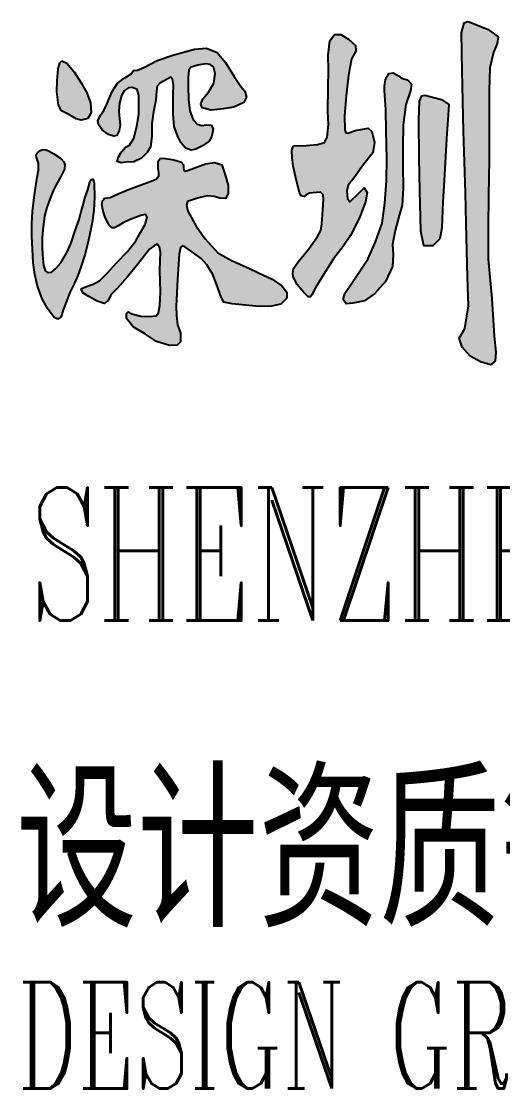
# Model space of a CAD drawing. Extents: x 367348645 to 367600945, y 521264746 to 521442946.
# Drawn here: x 367577983 to 367580845, y 521422507 to 521428846 of the extents above; entities that cross this region are included whole.
import ezdxf

# ---------------------------------------------------------------- set-up
doc = ezdxf.new("R2010")
doc.units = 0
doc.header["$LTSCALE"] = 1000
doc.header["$MEASUREMENT"] = 0
doc.layers.add('0-图框', color=4, linetype='Continuous')
doc.styles.add('chc-图签单线文字', font='romanc.shx', dxfattribs={"bigfont": 'hztxt.shx'})

# ---------------------------------------------------------------- blocks, each defined once
blk = doc.blocks.new('w1')
at = {"layer": '0-图框'}
h = blk.add_hatch(color=5, dxfattribs=at)
h.paths.add_polyline_path([(77175.5, -1386.9), (77153.8, -1391.5), (77119.7, -1393.7), (77080.9, -1394.3), (77079.1, -1397.3), (77075.6, -1404), (77076.6, -1419.6), (77080.1, -1438.4), (77087.6, -1463.9), (77099.1, -1496.8), (77104.6, -1503.1), (77113.8, -1504.7), (77124.3, -1498), (77150.8, -1495.9), (77163.7, -1495.7), (77171.6, -1501.2), (77172.7, -1511.3), (77170.2, -1534.2), (77167.6, -1564.5), (77164.5, -1579.2), (77154.3, -1591.9), (77127.7, -1619.3), (77094.7, -1647.6), (77081.2, -1661.8), (77078.7, -1671.2), (77079.5, -1680.4), (77092, -1696.9), (77111.4, -1713.5), (77126.1, -1723.7), (77132.9, -1723.7), (77137.3, -1719.6), (77148.7, -1703.1), (77173.2, -1674.1), (77202.8, -1641.1), (77231.3, -1614.9), (77255.2, -1589.8), (77283.1, -1551.7), (77300.8, -1516.2), (77305.9, -1496.2), (77297.4, -1486), (77280.3, -1497.4), (77253.5, -1516.7), (77246.1, -1509.3), (77244.4, -1492.8), (77247.8, -1480.3), (77268.3, -1462.1), (77292.3, -1438.2), (77323.1, -1409.5), (77328.8, -1387.3), (77320.2, -1362.9), (77308.8, -1356), (77270.7, -1361.1), (77247.3, -1366.8), (77240.5, -1366.3), (77238.2, -1359.4), (77237.1, -1328.7), (77241.6, -1284.9), (77249, -1240.5), (77258.7, -1204.6), (77271.2, -1187.5), (77270.7, -1175.6), (77249, -1161.4), (77225.1, -1151.7), (77206.3, -1151.1), (77191.5, -1165.3), (77186.9, -1196.6), (77187.5, -1230.2), (77186.9, -1266.8), (77185.8, -1318.6), (77187.5, -1347.6), (77184, -1375.5)])
h.paths.add_polyline_path([(77415.4, -1396.2), (77416.4, -1349.1), (77423.9, -1304.1), (77438.5, -1274.5), (77442, -1260), (77429.5, -1250.5), (77411.4, -1247), (77401.9, -1241.5), (77385.9, -1235), (77372.8, -1236.5), (77362.3, -1249.5), (77359.3, -1264.5), (77359.3, -1274.6), (77363.3, -1315.1), (77364.3, -1362.7), (77366.3, -1422.5), (77365.3, -1470.5), (77359.7, -1519.8), (77351.7, -1562.8), (77331.7, -1603.8), (77308.1, -1641.4), (77261.5, -1691.9), (77238, -1716.5), (77232.5, -1729.5), (77241.5, -1739), (77262, -1738), (77298.1, -1732.9), (77329.7, -1716.9), (77361.8, -1690.4), (77383.8, -1657.8), (77385.3, -1632.3), (77383.3, -1609.3), (77391.3, -1579.2), (77404.4, -1546.1), (77413.4, -1523.5), (77415.9, -1486.5), (77414.9, -1438.4)])
h.paths.add_polyline_path([(77548.6, -1378.2), (77554.1, -1327.6), (77556.1, -1304.1), (77533.6, -1293.1), (77482.5, -1284.1), (77473.5, -1285.1), (77466, -1297.1), (77464, -1338.2), (77465, -1420), (77467.5, -1491.6), (77470, -1580.7), (77479.5, -1612.2), (77506.5, -1612.2), (77528.6, -1597.2), (77534.6, -1573.2), (77537.6, -1516.6), (77541.6, -1470.8)])
h.paths.add_polyline_path([(77679.5, -1347.8), (77679.5, -1273.4), (77681.2, -1224.5), (77692.3, -1190.6), (77704.2, -1171.2), (77706.9, -1156.8), (77676.4, -1140.7), (77618, -1123.6), (77612.5, -1122.7), (77602.4, -1125.8), (77594.9, -1147.8), (77596.2, -1230.7), (77600.6, -1362.1), (77607.2, -1496.7), (77608.5, -1564), (77612.9, -1681.4), (77615.6, -1743.5), (77605, -1793.2), (77587.4, -1814.3), (77596.6, -1833.7), (77621.3, -1853.1), (77653, -1865.8), (77683.4, -1872.4), (77697.5, -1864.5), (77699.7, -1844.7), (77694.9, -1809.9), (77687.4, -1727.8), (77676.4, -1642), (77676.4, -1572.6), (77676.8, -1502.6), (77679, -1425.1)])
h = blk.add_hatch(color=5, dxfattribs=at)
h.paths.add_polyline_path([(76449.1, -1278.7), (76431.2, -1257), (76409.5, -1232.8), (76387.1, -1213.8), (76372.1, -1209), (76365.8, -1213), (76360.7, -1226.6), (76358.5, -1252.3), (76356.7, -1276.5), (76362.5, -1305.4), (76371.7, -1318.2), (76393.4, -1325.9), (76416.1, -1335.5), (76431.9, -1338), (76451.3, -1334.4), (76461.6, -1322.6), (76459.8, -1300.6)])
h.paths.add_polyline_path([(76380.3, -1445), (76381.7, -1435.5), (76378.7, -1429), (76368.2, -1421.5), (76347.7, -1411.5), (76333.5, -1405.9), (76324.4, -1403.2), (76314.4, -1402), (76303.9, -1405.5), (76296.7, -1410.1), (76294.2, -1415), (76295.1, -1419.5), (76301.4, -1432), (76301.4, -1447.8), (76297.2, -1462.7), (76293, -1481.5), (76287.4, -1507.3), (76282.6, -1538), (76280.7, -1563.7), (76280.5, -1591.8), (76282.5, -1620.9), (76284.6, -1648.7), (76290.2, -1675.2), (76297.4, -1700.8), (76312.3, -1728), (76328.4, -1749.4), (76349.1, -1768.9), (76360.5, -1772.4), (76370.1, -1767.3), (76376.8, -1751.9), (76387.3, -1731.7), (76396.6, -1714.3), (76411.5, -1694.3), (76421.1, -1677.2), (76430.8, -1659), (76442.2, -1632.1), (76452.5, -1603.9), (76458.3, -1586.6), (76465.1, -1562), (76470.4, -1535.6), (76472.5, -1506.7), (76471.1, -1475.6), (76467.6, -1466.3), (76462.3, -1467.7), (76457.6, -1473.3), (76451.3, -1490.5), (76443.6, -1506.7), (76438, -1522.9), (76431.8, -1537.5), (76425, -1555.2), (76412.4, -1581.3), (76400.5, -1606), (76388.2, -1625.8), (76369.6, -1649.3), (76354, -1662), (76340.5, -1669.7), (76328.1, -1670.9), (76322.8, -1667.6), (76316.5, -1655.3), (76313, -1632.3), (76312.3, -1613.7), (76312.3, -1594.7), (76313.7, -1577.3), (76319.5, -1548), (76326.3, -1529.1), (76335.1, -1510.7), (76345.6, -1492.5), (76355.1, -1479.1), (76367.9, -1463)])
h.paths.add_polyline_path([(76672.1, -1257.5), (76705.9, -1244.3), (76710.6, -1248.7), (76713.9, -1262.2), (76713.2, -1281.7), (76712.8, -1305.1), (76712.5, -1325.3), (76715.8, -1352.4), (76726.8, -1373.7), (76735.9, -1387.2), (76750.3, -1399.7), (76768.2, -1403.7), (76782.2, -1401.9), (76802, -1394.6), (76823.3, -1383.9), (76831.3, -1373.3), (76835.4, -1357.2), (76828.8, -1349.1), (76815.2, -1348.4), (76800.5, -1349.8), (76786.2, -1346.9), (76773.7, -1337.7), (76763.8, -1317.9), (76759.8, -1293.4), (76758.7, -1264.8), (76758.7, -1245.4), (76760.2, -1228.5), (76767.5, -1222.6), (76788.4, -1218.2), (76813, -1215.7), (76825.8, -1217.1), (76835.7, -1222.3), (76841.6, -1236.6), (76837.2, -1257.8), (76820.7, -1276.9), (76803.4, -1291.9), (76797.2, -1303.3), (76801.2, -1311.3), (76828.8, -1316.8), (76866.5, -1313.5), (76898.5, -1309.9), (76928.5, -1299.6), (76936.6, -1287.9), (76931.5, -1275.4), (76919.7, -1264.6), (76899.1, -1243.3), (76873.1, -1212.2), (76847.8, -1190.9), (76815.1, -1181), (76777.7, -1183.2), (76711.3, -1196.4), (76663.6, -1208.1), (76623.4, -1223.7), (76603.9, -1229.2), (76591.8, -1229.9), (76583, -1238), (76565.1, -1245.7), (76542.3, -1257.4), (76526.5, -1275.7), (76509.7, -1303.2), (76500.9, -1317.1), (76490.2, -1327.4), (76482.1, -1339.5), (76484.1, -1348.1), (76495.2, -1359.1), (76514.6, -1369.4), (76531.1, -1373), (76540.6, -1371.9), (76548, -1361.3), (76550.2, -1348.5), (76548.3, -1335.6), (76546.5, -1318), (76548.7, -1301.2), (76554.6, -1284.7), (76563.8, -1273.3), (76576.2, -1267.8), (76587.2, -1266.7), (76602.6, -1271.1), (76607.4, -1284.7), (76608.1, -1302.6), (76608.1, -1325), (76601.9, -1351.8), (76592, -1377.4), (76578.8, -1393.2), (76567.4, -1397.6), (76554.9, -1407.1), (76544.7, -1419.6), (76541.4, -1428.4), (76553.8, -1431.7), (76567.8, -1429.8), (76592, -1429.1), (76615.5, -1421.4), (76633.1, -1408.9), (76643.5, -1396.8), (76647.5, -1373.7), (76647.9, -1345.8), (76653, -1320.5), (76659.6, -1294.9), (76661.5, -1275.4), (76663.7, -1264.1)])
h.paths.add_polyline_path([(76757.5, -1537), (76753.8, -1524.1), (76756.6, -1515.8), (76787, -1508.9), (76816.9, -1503.8), (76837.7, -1504.8), (76855.2, -1508.9), (76873.1, -1509.4), (76881, -1499.2), (76880.5, -1479.9), (76870.8, -1455.5), (76861.2, -1435.7), (76840, -1430.7), (76811.4, -1433.4), (76768.1, -1445.4), (76750.6, -1449.5), (76745.6, -1447.7), (76744.6, -1441.7), (76744.6, -1435.7), (76738.6, -1430.2), (76714.7, -1424.7), (76682.9, -1421.5), (76672.8, -1421.9), (76667.3, -1427.5), (76667.3, -1435.3), (76667.3, -1443.6), (76668.6, -1452.8), (76668.6, -1460.1), (76660.3, -1467), (76642.4, -1472.5), (76606.5, -1481.8), (76581.6, -1488.2), (76544.3, -1498.8), (76519.9, -1507.1), (76502.8, -1508.9), (76502.1, -1510.6), (76496.4, -1514.5), (76494.9, -1522.2), (76498.3, -1537.1), (76505.3, -1550.6), (76516.6, -1567.1), (76524.7, -1573.6), (76533.1, -1573.6), (76546.6, -1568), (76559.5, -1562.6), (76581, -1555.4), (76614.4, -1546.3), (76625.7, -1544.3), (76630.7, -1545.6), (76632.9, -1550.2), (76630.7, -1557.8), (76626.7, -1566.3), (76612.4, -1583.8), (76598.2, -1601.3), (76573.3, -1625.2), (76539.7, -1650), (76512, -1671.7), (76488.1, -1688.2), (76467.8, -1696.1), (76444.8, -1702), (76431.9, -1706.6), (76437, -1715.4), (76454.5, -1723.2), (76480.2, -1733.3), (76502, -1738.4), (76512.6, -1732.9), (76522.7, -1719.1), (76541.6, -1705.7), (76573.4, -1680.4), (76604.7, -1652.8), (76640.2, -1619.7), (76655.4, -1611.8), (76664.1, -1609.1), (76671, -1615.5), (76673.8, -1626.6), (76672.4, -1666.1), (76674.3, -1713.5), (76672, -1743), (76668.3, -1758.6), (76660.4, -1765.5), (76639.3, -1766.9), (76613.9, -1766), (76586.8, -1760.9), (76575.2, -1756.8), (76569.7, -1760.5), (76569.7, -1771.1), (76590.4, -1789), (76627.7, -1805.6), (76662.3, -1821.2), (76701.6, -1830), (76724.6, -1829.5), (76735.2, -1821.7), (76734.7, -1802.4), (76726, -1784.9), (76723.2, -1764.6), (76722.3, -1744.8), (76726.4, -1685), (76731.5, -1630.7), (76735.6, -1616), (76741.2, -1612.8), (76748.1, -1615.1), (76769.3, -1624.7), (76798.3, -1640.4), (76816.2, -1654.2), (76834.2, -1674.9), (76845.3, -1696.1), (76859.1, -1724.6), (76867.4, -1735.2), (76893.6, -1738.9), (76944.7, -1743), (76977, -1744.8), (77013.4, -1743.9), (77042.4, -1739.8), (77060.3, -1726.4), (77060.3, -1713.6), (77045.6, -1700.2), (77015.2, -1685.5), (76973.8, -1671.2), (76944.1, -1661.3), (76891.6, -1644.8), (76849.7, -1627.7), (76811, -1597.4), (76783.4, -1569.8)])
at = {"layer": '0-图框', "color": 5}
for p, q in [((76294.2, -1415), (76296.7, -1410.1)), ((76295.1, -1419.5), (76294.2, -1415)), ((76301.4, -1432), (76295.1, -1419.5)), ((76296.7, -1410.1), (76303.9, -1405.5)), ((76303.9, -1405.5), (76314.4, -1402)), ((76314.4, -1402), (76324.4, -1403.2)), ((76324.4, -1403.2), (76333.5, -1405.9)), ((76333.5, -1405.9), (76347.7, -1411.5)), ((76347.7, -1411.5), (76368.2, -1421.5)), ((76301.4, -1447.8), (76301.4, -1432)), ((76368.2, -1421.5), (76378.7, -1429)), ((76378.7, -1429), (76381.7, -1435.5)), ((76381.7, -1435.5), (76380.3, -1445)), ((76293, -1481.5), (76297.2, -1462.7)), ((76297.2, -1462.7), (76301.4, -1447.8)), ((76367.9, -1463), (76355.1, -1479.1)), ((76380.3, -1445), (76367.9, -1463)), ((76462.3, -1467.7), (76467.6, -1466.3)), ((76467.6, -1466.3), (76471.1, -1475.6)), ((76287.4, -1507.3), (76293, -1481.5)), ((76355.1, -1479.1), (76345.6, -1492.5)), ((76443.6, -1506.7), (76451.3, -1490.5)), ((76451.3, -1490.5), (76457.6, -1473.3)), ((76457.6, -1473.3), (76462.3, -1467.7)), ((76471.1, -1475.6), (76472.5, -1506.7)), ((76282.6, -1538), (76287.4, -1507.3)), ((76335.1, -1510.7), (76326.3, -1529.1)), ((76345.6, -1492.5), (76335.1, -1510.7)), ((76438, -1522.9), (76443.6, -1506.7)), ((76472.5, -1506.7), (76470.4, -1535.6)), ((76326.3, -1529.1), (76319.5, -1548)), ((76431.8, -1537.5), (76438, -1522.9)), ((76470.4, -1535.6), (76465.1, -1562)), ((76280.7, -1563.7), (76282.6, -1538)), ((76319.5, -1548), (76313.7, -1577.3)), ((76412.4, -1581.3), (76425, -1555.2)), ((76425, -1555.2), (76431.8, -1537.5)), ((76280.5, -1591.8), (76280.7, -1563.7)), ((76313.7, -1577.3), (76312.3, -1594.7)), ((76400.5, -1606), (76412.4, -1581.3)), ((76465.1, -1562), (76458.3, -1586.6)), ((76282.5, -1620.9), (76280.5, -1591.8)), ((76312.3, -1594.7), (76312.3, -1613.7)), ((76388.2, -1625.8), (76400.5, -1606)), ((76452.5, -1603.9), (76442.2, -1632.1)), ((76458.3, -1586.6), (76452.5, -1603.9)), ((76284.6, -1648.7), (76282.5, -1620.9)), ((76312.3, -1613.7), (76313, -1632.3)), ((76369.6, -1649.3), (76388.2, -1625.8)), ((76290.2, -1675.2), (76284.6, -1648.7)), ((76313, -1632.3), (76316.5, -1655.3)), ((76354, -1662), (76369.6, -1649.3)), ((76442.2, -1632.1), (76430.8, -1659)), ((76297.4, -1700.8), (76290.2, -1675.2)), ((76316.5, -1655.3), (76322.8, -1667.6)), ((76322.8, -1667.6), (76328.1, -1670.9)), ((76328.1, -1670.9), (76340.5, -1669.7)), ((76340.5, -1669.7), (76354, -1662)), ((76430.8, -1659), (76421.1, -1677.2)), ((76411.5, -1694.3), (76396.6, -1714.3)), ((76421.1, -1677.2), (76411.5, -1694.3)), ((76312.3, -1728), (76297.4, -1700.8)), ((76396.6, -1714.3), (76387.3, -1731.7)), ((76328.4, -1749.4), (76312.3, -1728)), ((76387.3, -1731.7), (76376.8, -1751.9)), ((76349.1, -1768.9), (76328.4, -1749.4)), ((76360.5, -1772.4), (76349.1, -1768.9)), ((76370.1, -1767.3), (76360.5, -1772.4)), ((76376.8, -1751.9), (76370.1, -1767.3))]:
    blk.add_line(p, q, dxfattribs=at)
for points in [[(77618, -1123.6), (77676.4, -1140.7), (77706.9, -1156.8), (77704.2, -1171.2), (77692.3, -1190.6), (77681.2, -1224.5), (77679.5, -1273.4), (77679.5, -1347.8), (77679, -1425.1), (77676.8, -1502.6), (77676.4, -1572.6), (77676.4, -1642), (77687.4, -1727.8), (77694.9, -1809.9), (77699.7, -1844.7), (77697.5, -1864.5), (77683.4, -1872.4), (77653, -1865.8), (77621.3, -1853.1), (77596.6, -1833.7), (77587.4, -1814.3), (77605, -1793.2), (77615.6, -1743.5), (77612.9, -1681.4), (77608.5, -1564), (77607.2, -1496.7), (77600.6, -1362.1), (77596.2, -1230.7), (77594.9, -1147.8), (77602.4, -1125.8), (77612.5, -1122.7)], [(77080.9, -1394.3), (77119.7, -1393.7), (77153.8, -1391.5), (77175.5, -1386.9), (77184, -1375.5), (77187.5, -1347.6), (77185.8, -1318.6), (77186.9, -1266.8), (77187.5, -1230.2), (77186.9, -1196.6), (77191.5, -1165.3), (77206.3, -1151.1), (77225.1, -1151.7), (77249, -1161.4), (77270.7, -1175.6), (77271.2, -1187.5), (77258.7, -1204.6), (77249, -1240.5), (77241.6, -1284.9), (77237.1, -1328.7), (77238.2, -1359.4), (77240.5, -1366.3), (77247.3, -1366.8), (77270.7, -1361.1), (77308.8, -1356), (77320.2, -1362.9), (77328.8, -1387.3), (77323.1, -1409.5), (77292.3, -1438.2), (77268.3, -1462.1), (77247.8, -1480.3), (77244.4, -1492.8), (77246.1, -1509.3), (77253.5, -1516.7), (77280.3, -1497.4), (77297.4, -1486), (77305.9, -1496.2), (77300.8, -1516.2), (77283.1, -1551.7), (77255.2, -1589.8), (77231.3, -1614.9), (77202.8, -1641.1), (77173.2, -1674.1), (77148.7, -1703.1), (77137.3, -1719.6), (77132.9, -1723.7), (77126.1, -1723.7), (77111.4, -1713.5), (77092, -1696.9), (77079.5, -1680.4), (77078.7, -1671.2), (77081.2, -1661.8), (77094.7, -1647.6), (77127.7, -1619.3), (77154.3, -1591.9), (77164.5, -1579.2), (77167.6, -1564.5), (77170.2, -1534.2), (77172.7, -1511.3), (77171.6, -1501.2), (77163.7, -1495.7), (77150.8, -1495.9), (77129.3, -1497.6), (77119.7, -1501), (77113.8, -1504.7), (77104.6, -1503.1), (77099.1, -1496.8), (77087.6, -1463.9), (77080.1, -1438.4), (77076.6, -1419.6), (77075.6, -1404), (77079.1, -1397.3)], [(76482.1, -1339.5), (76490.2, -1327.4), (76500.9, -1317.1), (76509.7, -1303.2), (76526.5, -1275.7), (76542.3, -1257.4), (76565.1, -1245.7), (76583, -1238), (76591.8, -1229.9), (76603.9, -1229.2), (76623.4, -1223.7), (76663.6, -1208.1), (76711.3, -1196.4), (76777.7, -1183.2), (76815.1, -1181), (76847.8, -1190.9), (76873.1, -1212.2), (76899.1, -1243.3), (76919.7, -1264.6), (76931.5, -1275.4), (76936.6, -1287.9), (76928.5, -1299.6), (76898.5, -1309.9), (76866.5, -1313.5), (76828.8, -1316.8), (76801.2, -1311.3), (76797.2, -1303.3), (76803.4, -1291.9), (76820.7, -1276.9), (76837.2, -1257.8), (76841.6, -1236.6), (76835.7, -1222.3), (76825.8, -1217.1), (76813, -1215.7), (76788.4, -1218.2), (76767.5, -1222.6), (76760.2, -1228.5), (76758.7, -1245.4), (76758.7, -1264.8), (76759.8, -1293.4), (76763.8, -1317.9), (76773.7, -1337.7), (76786.2, -1346.9), (76800.5, -1349.8), (76815.2, -1348.4), (76828.8, -1349.1), (76835.4, -1357.2), (76831.3, -1373.3), (76823.3, -1383.9), (76802, -1394.6), (76782.2, -1401.9), (76768.2, -1403.7), (76750.3, -1399.7), (76735.9, -1387.2), (76726.8, -1373.7), (76715.8, -1352.4), (76712.5, -1325.3), (76712.8, -1305.1), (76713.2, -1281.7), (76713.9, -1262.2), (76710.6, -1248.7), (76705.9, -1244.3), (76672.1, -1257.5), (76663.7, -1264.1), (76661.5, -1275.4), (76659.6, -1294.9), (76653, -1320.5), (76647.9, -1345.8), (76647.5, -1373.7), (76643.5, -1396.8), (76633.1, -1408.9), (76615.5, -1421.4), (76592, -1429.1), (76567.8, -1429.8), (76553.8, -1431.7), (76541.4, -1428.4), (76544.7, -1419.6), (76554.9, -1407.1), (76567.4, -1397.6), (76578.8, -1393.2), (76592, -1377.4), (76601.9, -1351.8), (76608.1, -1325), (76608.1, -1302.6), (76607.4, -1284.7), (76602.6, -1271.1), (76587.2, -1266.7), (76576.2, -1267.8), (76563.8, -1273.3), (76554.6, -1284.7), (76548.7, -1301.2), (76546.5, -1318), (76548.3, -1335.6), (76550.2, -1348.5), (76548, -1361.3), (76540.6, -1371.9), (76531.1, -1373), (76514.6, -1369.4), (76495.2, -1359.1), (76484.1, -1348.1)], [(76372.1, -1209), (76387.1, -1213.8), (76409.5, -1232.8), (76431.2, -1257), (76449.1, -1278.7), (76459.8, -1300.6), (76461.6, -1322.6), (76451.3, -1334.4), (76431.9, -1338), (76416.1, -1335.5), (76393.4, -1325.9), (76371.7, -1318.2), (76362.5, -1305.4), (76356.7, -1276.5), (76358.5, -1252.3), (76360.7, -1226.6), (76365.8, -1213)], [(77359.3, -1264.5), (77362.3, -1249.5), (77372.8, -1236.5), (77385.9, -1235), (77401.9, -1241.5), (77411.4, -1247), (77429.5, -1250.5), (77442, -1260), (77438.5, -1274.5), (77423.9, -1304.1), (77416.4, -1349.1), (77415.4, -1396.2), (77414.9, -1438.4), (77415.9, -1486.5), (77413.4, -1523.5), (77404.4, -1546.1), (77391.3, -1579.2), (77383.3, -1609.3), (77385.3, -1632.3), (77383.8, -1657.8), (77361.8, -1690.4), (77329.7, -1716.9), (77298.1, -1732.9), (77262, -1738), (77241.5, -1739), (77232.5, -1729.5), (77238, -1716.5), (77261.5, -1691.9), (77308.1, -1641.4), (77331.7, -1603.8), (77351.7, -1562.8), (77359.7, -1519.8), (77365.3, -1470.5), (77366.3, -1422.5), (77364.3, -1362.7), (77363.3, -1315.1), (77359.3, -1274.6)], [(77482.5, -1284.1), (77533.6, -1293.1), (77556.1, -1304.1), (77554.1, -1327.6), (77548.6, -1378.2), (77541.6, -1470.8), (77537.6, -1516.6), (77534.6, -1573.2), (77528.6, -1597.2), (77506.5, -1612.2), (77479.5, -1612.2), (77470, -1580.7), (77467.5, -1491.6), (77465, -1420), (77464, -1338.2), (77466, -1297.1), (77473.5, -1285.1)], [(76502.8, -1508.9), (76519.9, -1507.1), (76544.3, -1498.8), (76581.6, -1488.2), (76606.5, -1481.8), (76642.4, -1472.5), (76660.3, -1467), (76668.6, -1460.1), (76668.6, -1452.8), (76667.3, -1443.6), (76667.3, -1435.3), (76667.3, -1427.5), (76672.8, -1421.9), (76682.9, -1421.5), (76714.7, -1424.7), (76738.6, -1430.2), (76744.6, -1435.7), (76744.6, -1441.7), (76745.6, -1447.7), (76750.6, -1449.5), (76768.1, -1445.4), (76811.4, -1433.4), (76840, -1430.7), (76861.2, -1435.7), (76870.8, -1455.5), (76880.5, -1479.9), (76881, -1499.2), (76873.1, -1509.4), (76855.2, -1508.9), (76837.7, -1504.8), (76816.9, -1503.8), (76787, -1508.9), (76756.6, -1515.8), (76753.8, -1524.1), (76757.5, -1537), (76783.4, -1569.8), (76811, -1597.4), (76849.7, -1627.7), (76891.6, -1644.8), (76944.1, -1661.3), (76973.8, -1671.2), (77015.2, -1685.5), (77045.6, -1700.2), (77060.3, -1713.6), (77060.3, -1726.4), (77042.4, -1739.8), (77013.4, -1743.9), (76977, -1744.8), (76944.7, -1743), (76893.6, -1738.9), (76867.4, -1735.2), (76859.1, -1724.6), (76845.3, -1696.1), (76834.2, -1674.9), (76816.2, -1654.2), (76798.3, -1640.4), (76769.3, -1624.7), (76748.1, -1615.1), (76741.2, -1612.8), (76735.6, -1616), (76731.5, -1630.7), (76726.4, -1685), (76722.3, -1744.8), (76723.2, -1764.6), (76726, -1784.9), (76734.7, -1802.4), (76735.2, -1821.7), (76724.6, -1829.5), (76701.6, -1830), (76662.3, -1821.2), (76627.7, -1805.6), (76590.4, -1789), (76569.7, -1771.1), (76569.7, -1760.5), (76575.2, -1756.8), (76586.8, -1760.9), (76613.9, -1766), (76639.3, -1766.9), (76660.4, -1765.5), (76668.3, -1758.6), (76672, -1743), (76674.3, -1713.5), (76672.4, -1666.1), (76673.8, -1626.6), (76671, -1615.5), (76664.1, -1609.1), (76655.4, -1611.8), (76640.2, -1619.7), (76604.7, -1652.8), (76573.4, -1680.4), (76541.6, -1705.7), (76522.7, -1719.1), (76512.6, -1732.9), (76502, -1738.4), (76480.2, -1733.3), (76454.5, -1723.2), (76437, -1715.4), (76431.9, -1706.6), (76444.8, -1702), (76467.8, -1696.1), (76488.1, -1688.2), (76512, -1671.7), (76539.7, -1650), (76573.3, -1625.2), (76598.2, -1601.3), (76612.4, -1583.8), (76626.7, -1566.3), (76630.7, -1557.8), (76632.9, -1550.2), (76630.7, -1545.6), (76625.7, -1544.3), (76614.4, -1546.3), (76581, -1555.4), (76559.5, -1562.6), (76546.6, -1568), (76533.1, -1573.6), (76524.7, -1573.6), (76516.6, -1567.1), (76505.3, -1550.6), (76498.3, -1537.1), (76494.9, -1522.2), (76496.4, -1514.5), (76502.1, -1510.6)]]:
    blk.add_lwpolyline(points, close=True, dxfattribs=at)

msp = doc.modelspace()

# ---------------------------------------------------------------- block references
at = {"xscale": 1.943999999959487, "yscale": 2.721600000048056, "zscale": 1.944}
msp.add_blockref('w1', (367429756.155, 521431901.54), dxfattribs=at)

# ---------------------------------------------------------------- texts
at = {"layer": '0-图框', "style": 'chc-图签单线文字'}
for s, height, width, p in [('SHENZHEN DEPUS ARCHITECTURAL DESIGN CO., LTD', 789.36, 0.6, (367578031.817, 521425287.558)), ('设计资质等级：建筑工程甲级', 900, 0.8, (367577952.053, 521423467.877)), ('DESIGN GRADE: CLASS A', 631.488, 0.6, (367577960.85, 521422507.427))]:
    msp.add_text(s, height=height, dxfattribs=dict(at, width=width)).set_placement(p)

doc.saveas('drawing.dxf')
